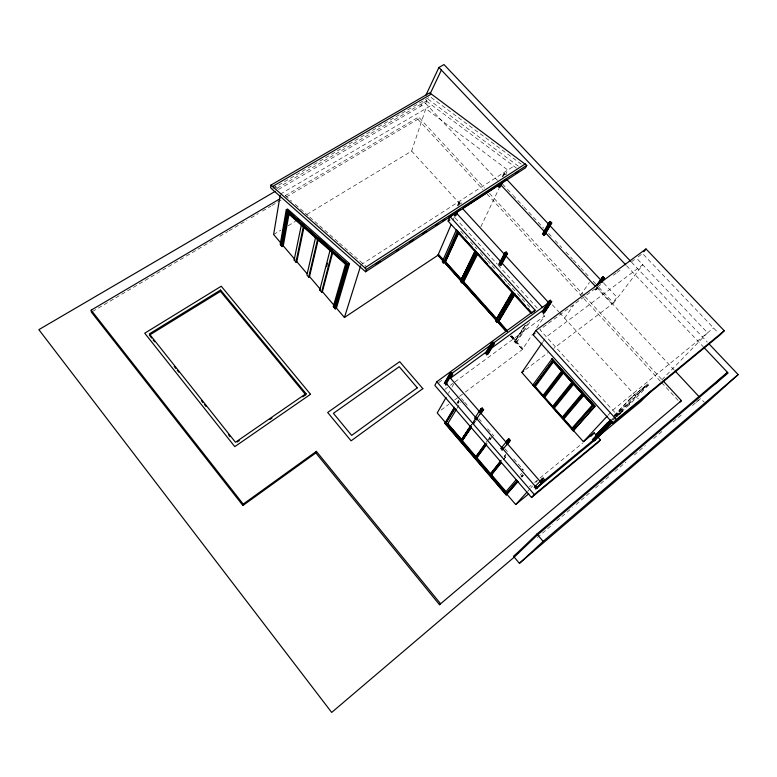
<?xml version="1.0" encoding="UTF-8"?>
<svg xmlns="http://www.w3.org/2000/svg" width="777" height="777" viewBox="0 0 777 777"><rect width="100%" height="100%" fill="white"/><g stroke="black" fill="none" stroke-linecap="round" stroke-linejoin="round"><path stroke-width="0.58" stroke-dasharray="3.88 2.91" d="M286.46 196.921L417.88 119.279L418.638 116.997L484.547 188.131M277.088 188.199L426.35 101.02L427.175 98.504L520.143 167.521M306.837 214.452L411.635 151.068L425.806 108.615L507.818 170.046L505.749 174.388M457.332 205.934L458.751 202.612L460.13 201.719L461.421 203.137L460.052 204.03L458.751 202.612M458.022 205.487L459.44 202.166M458.702 205.05L460.13 201.719M458.692 205.381L459.644 203.166M452.962 220.328L454.38 217.036M420.745 106.206L423.776 99.747M278.448 189.462L425.592 103.37L428.146 97.98M502.175 176.971L503.642 173.873L504.953 173.028L506.245 174.398L505.584 174.825M502.836 176.554L504.302 173.446M503.486 176.126L504.953 173.028M480.846 226.709L499.019 188.529M448.426 393.327L449.601 391.258M451.961 387.131L453.729 384.032M456.818 403.273L458.624 400.272M457.653 402.651L458.857 400.641M457.711 403.253L458.935 401.223M458.051 403.564L459.275 401.524M456.857 408.576L460.625 402.447M529.642 322.261L516.977 341.997L515.209 343.308L514.112 342.084L524.873 325.174M511.217 335.985L515.19 340.423L515.656 340.083L525.339 324.883M525.582 325.194L515.423 341.122L510.654 335.8M515.209 343.308L527.622 323.912M472.397 422.999L474.961 419.094M471.289 425.301L473.222 422.377M473.863 421.396L475.145 419.444M471.406 425.213L473.329 422.29M473.97 421.309L475.262 419.357M473.29 424.019L475.213 421.105M465.297 392.055L522.367 349.543L532.08 334.829M536.654 327.913L544.483 316.054L543.026 314.452M473.455 424.368L475.388 421.455M542.948 341.783L544.998 338.811M564.529 318.143L573.523 305.244M580.448 295.328L589.442 282.43M485.955 442.686L488.073 439.733M488.782 438.743L490.19 436.771M594.997 289.161L595.444 290.035L598.047 286.402L613.548 303.059L553.69 348.358M487.655 440.812L490.365 437.033M596.076 289.568L598.028 286.839M595.444 290.035L598.659 286.373M489.675 439.782L491.802 436.829M489.782 440.132L491.21 438.16M613.548 303.059L642.793 264.743L546.357 336.839M504.108 456.478L505.594 454.574M504.186 456.779L505.672 454.875M503.525 459.421L505.759 456.575M503.593 459.731L505.837 456.876M520.075 475.165L521.649 473.339M521.017 476.476L522.533 474.718M521.192 476.602L522.717 474.834M521.717 476.923L523.271 475.116M521.765 477.156L523.319 475.349M527.777 491.249L530.196 488.587M531.002 487.694L532.614 485.926M535.829 482.371L537.441 480.604M607.857 415.423L611.111 411.917M614.403 415.336L631.186 397.571L647.921 383.896L648.708 384.761L629.506 404.71L628.748 403.875L647.921 383.896M613.83 416.103L631.662 397.319M614.364 417.026L632.293 398.28L631.497 397.406L646.843 384.868L647.639 385.722M613.383 419.959L615.792 417.424M616.598 416.579L621.425 411.519L616.064 415.909M628.593 403.962L646.27 385.382M616.287 417.006L622.746 410.324L623.222 410.848L619.24 414.928M661.936 379.768L707.565 332.828L636.45 258.081M696.192 402.35L698.853 399.902M537.305 537.519L553.01 524.154M556.701 521.008L572.406 507.653M576.107 504.506L589.957 492.725M595.503 488.005L609.362 476.223M614.898 471.503L625.98 462.072M634.294 455.001L645.386 445.571M653.7 438.5L662.936 430.643M673.096 421.998L682.332 414.141M692.492 405.497L700.737 398.484L704.292 402.292M614.384 415.608L628.748 403.875M614.607 415.549L629.049 403.71L629.807 404.545L615.374 416.385M529.36 486.771L531.031 485.411M534.557 482.507L537.257 480.303M539.986 478.069L582.711 443.016M612.062 419.085L614.947 416.773M611.654 420.357L613.645 418.764M614.325 418.162L623.222 410.848M648.708 384.761L631.983 398.436L631.186 397.571M612.742 410.169L713.529 327.952M525.689 369.551L547.892 352.748M441.113 410.062L448.853 404.302M454.652 399.98L458.527 397.096M459.489 396.377L464.325 392.773M600.718 284.567L539.869 329.662L618.026 415.996M613.276 275.252L616.171 273.106M617.132 272.397L620.036 270.25M631.623 261.655L634.518 259.508M638.189 256.789L642.54 253.564L718.482 333.148M514.112 342.084L515.889 340.782M444.687 389.481L447.591 387.344M450.33 385.324L453.078 383.314M454.904 381.963L544.483 316.054M438.723 382.585L441.627 380.458L443.123 382.187M360.955 264.802L513.859 166.152M273.63 234.528L280.895 230.138M288.16 225.748L295.425 221.348M285.14 195.736L418.638 116.997M92.453 311.548L185.285 256.701M186.325 256.08L215.53 238.83M219.706 236.363L228.049 231.429M229.089 230.818L246.824 220.338M250.99 217.871L258.294 213.558M262.471 211.101L270.814 206.167M271.853 205.555L281.245 200M280.351 194.114L431.818 105.089M272.776 188.539L430.176 96.756L521.221 164.141M503.642 173.873L504.516 174.417M595.823 288.549L596.707 289.102M426.35 101.02L516.452 168.085M277.195 188.607L274.048 185.48M285.334 195.736L291.666 201.272M295.289 204.438L304.331 212.364M305.235 213.151L308.857 216.317M309.761 217.113L318.813 225.029M319.716 225.825L338.714 242.453M339.617 243.25L348.669 251.165M349.572 251.952L366.763 267.006M631.487 262.179L707.313 342.094M626.563 265.724L703.282 346.785M603.729 283.149L616.938 297.27L611.839 303.972L596.153 287.15M502.447 183.955L506.565 188.374M507.391 189.258L512.344 194.571M513.17 195.454L523.067 206.06M523.892 206.944L528.01 211.363M528.836 212.247L543.686 228.166M548.63 233.469L551.932 237.004M555.234 240.549L561.829 247.62M565.957 252.039L572.552 259.11M573.377 259.994L579.972 267.074M580.798 267.958L589.044 276.797M593.152 281.196L597.231 285.567M425.592 103.37L497.484 180.468M597.455 287.704L674.3 370.124M489.481 193.463L584.226 295.726M585.052 296.62L661.664 379.312M417.88 119.279L482.944 189.569M487.062 194.017L660.848 381.76M661.664 382.653L678.962 401.34M411.635 151.068L459.683 203.564M552.34 304.827L558.838 311.927M559.654 312.82L638.373 398.844M455.186 217.929L497.319 264.229M498.135 265.122L537.83 308.751M460.712 231.196L467.2 238.345M470.444 241.919L476.932 249.067M480.176 252.632L486.664 259.78M487.48 260.674L496.406 270.503M499.65 274.077L506.944 282.109M507.76 283.003L516.686 292.832M517.492 293.725L526.418 303.554M527.224 304.448L530.477 308.022M622.076 410.926L622.552 411.46M511.684 335.645L515.656 340.083M511.917 336.354L522.95 348.669M510.421 335.897L522.484 349.368M510.304 336.072L522.367 349.543M461.46 398.552L463.84 401.291M464.627 402.204L468.589 406.779M478.894 418.667L481.274 421.416M487.616 428.729L493.958 436.052M505.05 448.853L507.43 451.602M513.772 458.916L523.28 469.891M521.843 468.541L523.416 470.357"/><path stroke-width="1.17" d="M302.729 396.814L305.711 394.765L220.454 291.375L220.571 290.044L149.32 333.906L235.47 442.268L306.031 393.628L220.571 290.044M270.93 185.091L270.561 187.51L271.901 189.054L365.598 271.765L525.543 167.793L526.757 165.355L429.71 92.832L270.93 185.091L364.86 267.822L366.326 269.502L365.598 271.765M333.401 306.138L334.712 307.673L347.319 264.442L286.839 210.955L280.818 245.124M334.887 253.283L288.014 211.83L287.432 212.179L281.527 245.328L280.915 244.6L287.422 210.606L293.745 216.191M282.75 240.967L283.071 238.986L282.517 239.326M282.061 246.581L288.014 213.374L345.493 264.258L333.265 306.614L335.217 308.906L336.431 308.11L349.524 263.704L287.539 208.994L286.266 209.751L280.206 244.396L282.061 246.581L283.275 245.833L289.073 213.772M280.157 195.299L273.63 234.528L280.643 242.745M284.363 231.905L284.79 229.536M285.217 227.175L285.654 224.815M286.723 218.92L287.15 216.55M279.924 198.815L91.152 310.169L91.404 312.16L242.91 505.506L243.191 504.108L316.394 451.379L440.491 603.661L439.481 604.71L315.86 452.923L316.394 451.379M304.021 227.001L296.785 261.664L295.969 262.17L294.143 260.023L301.418 224.611M295.969 262.17L303.399 226.369L302.981 226.622M315.219 237.451L315.637 237.199L306.896 274.98L308.702 277.098L317.657 238.986L317.23 239.238M308.702 277.098L309.518 276.573L318.24 239.598M332.731 252.438L322.397 291.666L321.581 292.191L319.765 290.064L330.118 250.009L329.691 250.272M326.525 266.637L327.418 263.209M321.581 292.191L332.177 251.826L331.75 252.098M305.711 394.765L306.031 393.628M346.979 263.976L334.052 306.896L346.979 263.976L336.616 254.807M335.586 306.177L340.588 289.102M341.249 286.83L342.91 281.138M343.58 278.856L347.572 265.2M335.217 308.906L348.232 264.53L349.524 263.704M336.431 308.11L344.434 317.482L360.596 265.948M531.701 313.218L448.135 221.105L450.048 216.589L454.089 213.957M454.419 215.326L455.846 212.014M344.434 317.482L437.946 255.254L451.087 224.699M454.827 216.181L456.245 212.869M457.4 211.325L455.497 215.744L458.265 210.46M472.63 247.64L456.4 229.749L442.259 261.8L443.308 262.966L457.119 231.847L531.041 313.354M444.434 262.208L457.818 232.138M458.032 232.76L445.104 261.762L443.308 262.966M468.317 265.88L460.975 280.079L445.134 262.393L458.168 233.187M445.134 262.393L458.857 232.731M425.796 95.445L438.918 67.463L443.988 64.569L630.652 261.295M430.196 93.667L441.433 69.949M497.785 186.266L498.756 184.207M498.64 186.801L500.106 183.702M499.048 187.626L501.01 183.498M499.689 187.208L502.447 181.769M500.339 186.781L502.301 182.653M460.975 280.079L475.33 250.495M463.034 281.779L461.606 282.75L460.557 281.575L474.912 251.466M469.337 263.762L474.99 252.137M466.588 270.202L460.557 281.575M470.813 261.528L475.029 252.846M461.606 282.75L476.029 252.7M462.247 282.323L476.544 253.069M507.75 300.349L496.173 319.493L463.102 282.566L477.486 253.244M463.102 282.566L477.777 253.768M498.708 264.394L504.807 252.943L506.177 252.01L507.507 253.467L501.359 264.899L500.689 265.365L506.827 253.933M499.378 263.927L505.497 252.476M450.048 216.589L535.062 310.12L436.82 381.73L434.848 385.411L531.517 497.513L597.29 443.123L600.427 439.879L598.076 437.247M505.06 254.089L506.177 252.01M499.601 264.947L505.72 253.516L504.807 252.943M500.019 265.831L506.148 254.4L507.507 253.467M444.308 383.498L449.757 373.601L451.252 372.504L452.651 374.116L450.446 378.069M445.036 382.954L450.505 373.047M445.25 384.1L450.718 374.213L449.757 373.601M452.651 374.116L451.155 375.213L445.677 385.081L447.144 384.003M450.262 377.622L451.903 374.66M446.076 397.455L437.237 412.946L445.619 422.727L444.813 423.329L506.157 494.978L517.861 481.672M542.395 234.198L549.135 222.475L550.427 221.581L551.748 222.989L544.968 234.703M543.036 233.751L549.776 222.028M546.26 228.71L547.426 226.69M549.3 223.533L550.427 221.581M543.259 234.732L550.019 223.028L549.135 222.475M543.686 235.586L550.456 223.893L551.748 222.989M544.327 235.14L551.107 223.436M496.173 319.493L512.325 291.647M508.945 298.29L512.538 292.094M495.911 321.124L512.606 292.395L513.752 293.657L496.979 322.319L495.911 321.124L506.128 304.234M507.323 302.175L512.694 292.939M514.16 293.959L497.95 321.62L506.691 331.371M507.245 331.556L498.494 321.785L515.005 293.677M498.494 321.785L514.879 294.376M485.314 353.457L491.433 343.191L492.871 342.142L494.259 343.706L488.082 353.962L487.383 354.477L493.541 344.23M486.023 352.933L492.152 342.667M491.637 344.201L492.871 342.142M444.813 423.329L454.419 407.284M491.433 343.191L492.375 343.793L486.237 354.04L486.674 354.992L492.822 344.755L494.259 343.706M445.619 422.727L453.438 409.673M517.395 481.021L505.846 494.133L445.474 423.63L454.652 408.352M445.474 423.63L454.982 408.663M516.161 479.749L505.982 491.666L447.717 423.669L456.361 409.489M533.78 312.121L535.062 310.12M541.987 311.936L548.98 301.204L550.33 300.223L551.699 301.719L544.667 312.432L543.997 312.927L551.029 302.214M543.929 309.499L549.65 300.718M543.958 309.984L545.231 308.032M546.182 306.575L550.33 300.223M542.89 312.5L549.902 301.787L548.98 301.204M474.543 418.444L480.652 409.129L482.138 408.003L483.566 409.644L481.099 413.364M543.337 313.413L550.349 302.709L551.699 301.719M480.167 410.431L481.39 408.566M480.914 409.867L482.138 408.003M471.522 427.292L461.713 441.54L460.868 440.549L470.473 425.922M462.305 438.956L470.648 426.272M460.868 440.549L470.765 426.185M475.505 419.056L476.728 417.2M479.788 412.548L481.623 409.761L480.652 409.129M461.713 441.54L471.357 426.942M483.566 409.644L482.08 410.78L475.951 420.056L477.408 418.939M480.361 413.927L482.818 410.207M533.051 334.712L535.887 330.439L645.998 248.951L724.251 330.759L720.133 334.877L612.849 423.164L533.051 334.712L535.003 333.265M573.183 430.846L594.871 406.41L551.932 358.76L595.211 406.128L573.183 430.846L521.823 372.474L542.268 342.774M596.046 285.868L603.166 276.738L604.535 278.195L601.922 281.828M596.687 285.402L602.525 277.214M600.572 280.38L603.166 276.738M598.241 284.615L602.787 278.244L601.884 277.68M486.237 445.056L476.223 458.469L475.369 457.468L485.246 443.677M600.65 282.77L604.535 278.195M484.275 445.532L475.369 457.468M601.291 282.304L603.894 278.671M476.223 458.469L486.849 443.716M532.643 385.275L552.282 358.498M533.663 386.422L552.777 360.421M534.353 386.383L553.039 360.916L562.47 371.387L543.278 396.416L534.353 386.383L553.039 360.916M643.919 251.719L645.998 248.951M500.689 448.64L508.838 438.694L510.285 440.365L506.925 444.755M506.089 441.909L508.1 439.277M506.827 441.336L508.838 438.694M502.991 447.513L501.651 449.271L502.107 450.291L510.285 440.365M506.332 443.123L508.343 440.491L507.362 439.86M506.866 444.454L509.547 440.947M543.453 396.94L562.597 371.814M543.89 397.105L563.121 372.105L572.61 382.634L552.874 407.197L543.978 397.047M501.35 462.577L490.86 475.563L489.996 474.553L501.136 460.285M499.718 462.5L489.996 474.553M490.86 475.563L501.291 462.276M561.315 369.891L573.008 382.867L553.039 407.721M553.409 407.954L573.261 383.352L553.409 407.954L562.441 418.113L582.808 393.949L562.441 418.113M562.606 418.628L583.294 394.124L593.56 405.526L572.144 429.681M505.846 494.133L517.22 480.895M506.157 494.978L517.822 481.439M506.954 494.337L515.705 504.555L526.971 492.132M534.255 487.432L543.142 478.117L544.619 479.827L536.431 488.51L537.15 487.917M540.18 481.157L542.404 478.719M540.161 481.371L543.142 478.117M535.227 488.063L536.722 486.441M540.433 482.4L542.667 479.972L541.676 479.322M535.703 489.112L544.619 479.827M573.513 430.584L583.391 441.686L607.041 416.297M531.517 497.513L534.275 494.551L600.427 439.879M591.064 436.159L594.152 432.867L596.503 435.499M595.969 434.848L606.72 423.465L611.169 419.813M596.406 434.586L610.712 420.299M596.173 435.907L602 429.749L603.467 431.381L595.104 440.151M602 429.749L600.631 430.885L601.602 431.497L593.269 440.268L592.317 439.656L607.42 423.883L606.934 423.348M611.771 421.649L602.563 430.691M612.227 421.367L605.545 428.282L606.002 428.797L612.694 421.882M593.754 441.268L602.777 431.944M612.849 423.164L616.384 419.483L724.251 330.759M650.951 391.074L640.811 401.505L597.863 436.878M708.983 343.852L738.15 374.592L705.72 403.826L519.424 563.335L513.607 556.439L536.917 534.071L727.476 372.338L715.083 383.77M679.788 402.224L681.439 400.66L663.315 381.089M519.424 563.335L543.172 541.384L738.15 374.592M513.607 556.439L518.22 552.515M439.481 604.71L681.439 400.66M602.088 431.177L605.749 428.166L606.215 428.681L600.718 433.197M603.467 431.381L602.097 432.517L601.602 431.497M600.155 434.547L541.423 482.915L448.494 375.893M515.705 504.555L528.778 493.783M594.91 440.044L536.742 487.985L445.066 382.119L446.542 381.041M583.391 441.686L594.152 432.867M610.975 420.959L607.196 424.009L606.72 423.465M521.823 372.474L523.756 371.008M447.717 423.669L461.771 439.85M450.407 378.205L486.878 351.505M490.743 348.679L542.968 310.441M450.951 374.096L490.015 345.571M493.366 343.123L548.028 303.205M496.979 322.319L498.416 321.28L507.148 331.031M242.91 505.506L315.86 452.923M237.286 441.967L239.267 440.598M270.007 419.386L271.989 418.016M334.712 307.673L335.256 307.313L334.596 306.536M376.049 264.122L380.108 261.49M396.319 250.961L398.339 249.64M409.489 242.405L413.539 239.772M422.659 233.848L426.709 231.216M435.829 225.291L437.859 223.97M442.919 220.687L444.949 219.367M448.999 216.734L451.029 215.414M456.089 212.131L460.139 209.499M469.259 203.574L473.319 200.942M482.43 195.017L484.459 193.696M489.529 190.404L491.55 189.093M502.7 181.847L506.75 179.215M515.87 173.29L517.89 171.979M463.189 208.042L498.581 185.043M448.135 221.105L449.922 219.949M364.86 267.822L525.339 163.85M366.326 269.502L526.757 165.355M319.765 290.064L320.58 289.539L309.518 276.573M347.319 264.442L347.911 264.063M331.711 251.35L332.294 250.99M329.652 249.534L330.235 249.164M294.143 260.023L294.959 259.518L283.275 245.833M317.181 238.5L317.764 238.141M315.161 236.713L315.744 236.354M149.349 335.178L220.454 291.375M283.149 240.054L284.372 239.306M281.721 244.289L282.274 243.949L282.08 244.998L281.459 244.269M282.342 245.017L283.566 244.269M281.876 238.578L282.43 238.238M302.923 225.874L303.496 225.524M300.932 224.126L301.515 223.766M275.311 191.297L38.85 329.652L331.682 712.431L514.209 557.158L537.567 534.829L728.088 372.999L704.117 347.669M272.271 186.635L431.021 94.231M503.399 255.604L506.08 256.119M296.445 218.59L299.155 220.979M302.768 224.174L304.574 225.767M319.017 238.529L327.146 245.717M329.856 248.106L332.556 250.505M286.266 209.751L348.232 264.53M287.432 212.179L346.396 264.345M438.918 67.463L625.728 264.84M506.274 178.953L548.426 224.019M550.077 225.786L602.903 282.265M675.126 371.008L699.086 396.707M500.912 184.975L544.512 231.74M545.813 233.139L595.328 286.266M462.665 208.654L548.698 302.719M456.905 213.607L500.903 261.868M502.214 263.306L542.676 307.692M474.261 249.427L487.237 263.743M490.491 267.317L504.283 282.527M506.721 285.208L525.378 305.779M527.816 308.459L531.876 312.937M535.887 330.439L616.384 419.483M553.554 361.286L559.761 368.172M572.921 382.935L583.129 394.26M587.47 399.125L583.459 394.677L563.218 418.677L572.309 428.894L593.074 405.341L589.063 400.903M552.515 360.625L593.22 405.798M463.898 282.022L496.959 318.929M445.804 261.946L461.635 279.623M498.96 321.455L506.915 330.322M438.374 254.254L443.346 259.8M445.911 262.655L461.169 279.701M464.627 283.556L475.806 296.037M477.399 297.814L481.39 302.272M484.586 305.837L486.975 308.508M490.967 312.966L493.366 315.637M494.959 317.414L496.552 319.201M438.034 255.06L506.4 331.4M437.946 255.254L506.283 331.585M553.574 407.828L562.606 417.987M436.82 381.73L534.275 494.551M446.396 422.941L506.75 493.395M536.917 534.071L543.172 541.384M296.785 261.664L306.934 273.553M322.397 291.666L334.469 305.817M150.107 336.13L151.612 338.024M153.118 339.918L154.623 341.822M174.233 366.482L175.738 368.385M177.243 370.279L178.759 372.173M201.369 400.641L202.884 402.535M204.39 404.438L205.895 406.332M228.516 434.79L230.021 436.693M91.152 310.169L243.191 504.108M602.787 278.244L603.253 279.137M550.019 223.028L550.456 223.893M549.902 301.787L550.349 302.709M505.72 253.516L506.148 254.4M492.375 343.793L492.822 344.755M542.667 479.972L543.152 481.031M508.343 440.491L508.809 441.53M481.623 409.761L482.08 410.78M450.718 374.213L451.155 375.213M553.36 361.936L535.236 386.616L543.045 395.396L561.606 371.085L553.36 361.936M563.393 372.989L544.687 397.309L552.69 406.303L571.843 382.362L563.393 372.989M573.552 384.294L554.331 408.119L562.325 417.103L581.983 393.657L573.552 384.294M583.712 395.503L563.898 418.949L572.066 428.127L592.336 405.07L583.712 395.503M422.834 388.646L351.087 440.821L327.661 412.49L399.679 361.674L422.834 388.646M417.298 387.81L351.67 435.382L333.411 413.325L399.232 366.734L417.298 387.81M310.518 394.289L234.78 446.639L144.736 333.207L221.241 286.227L310.518 394.289"/></g></svg>
